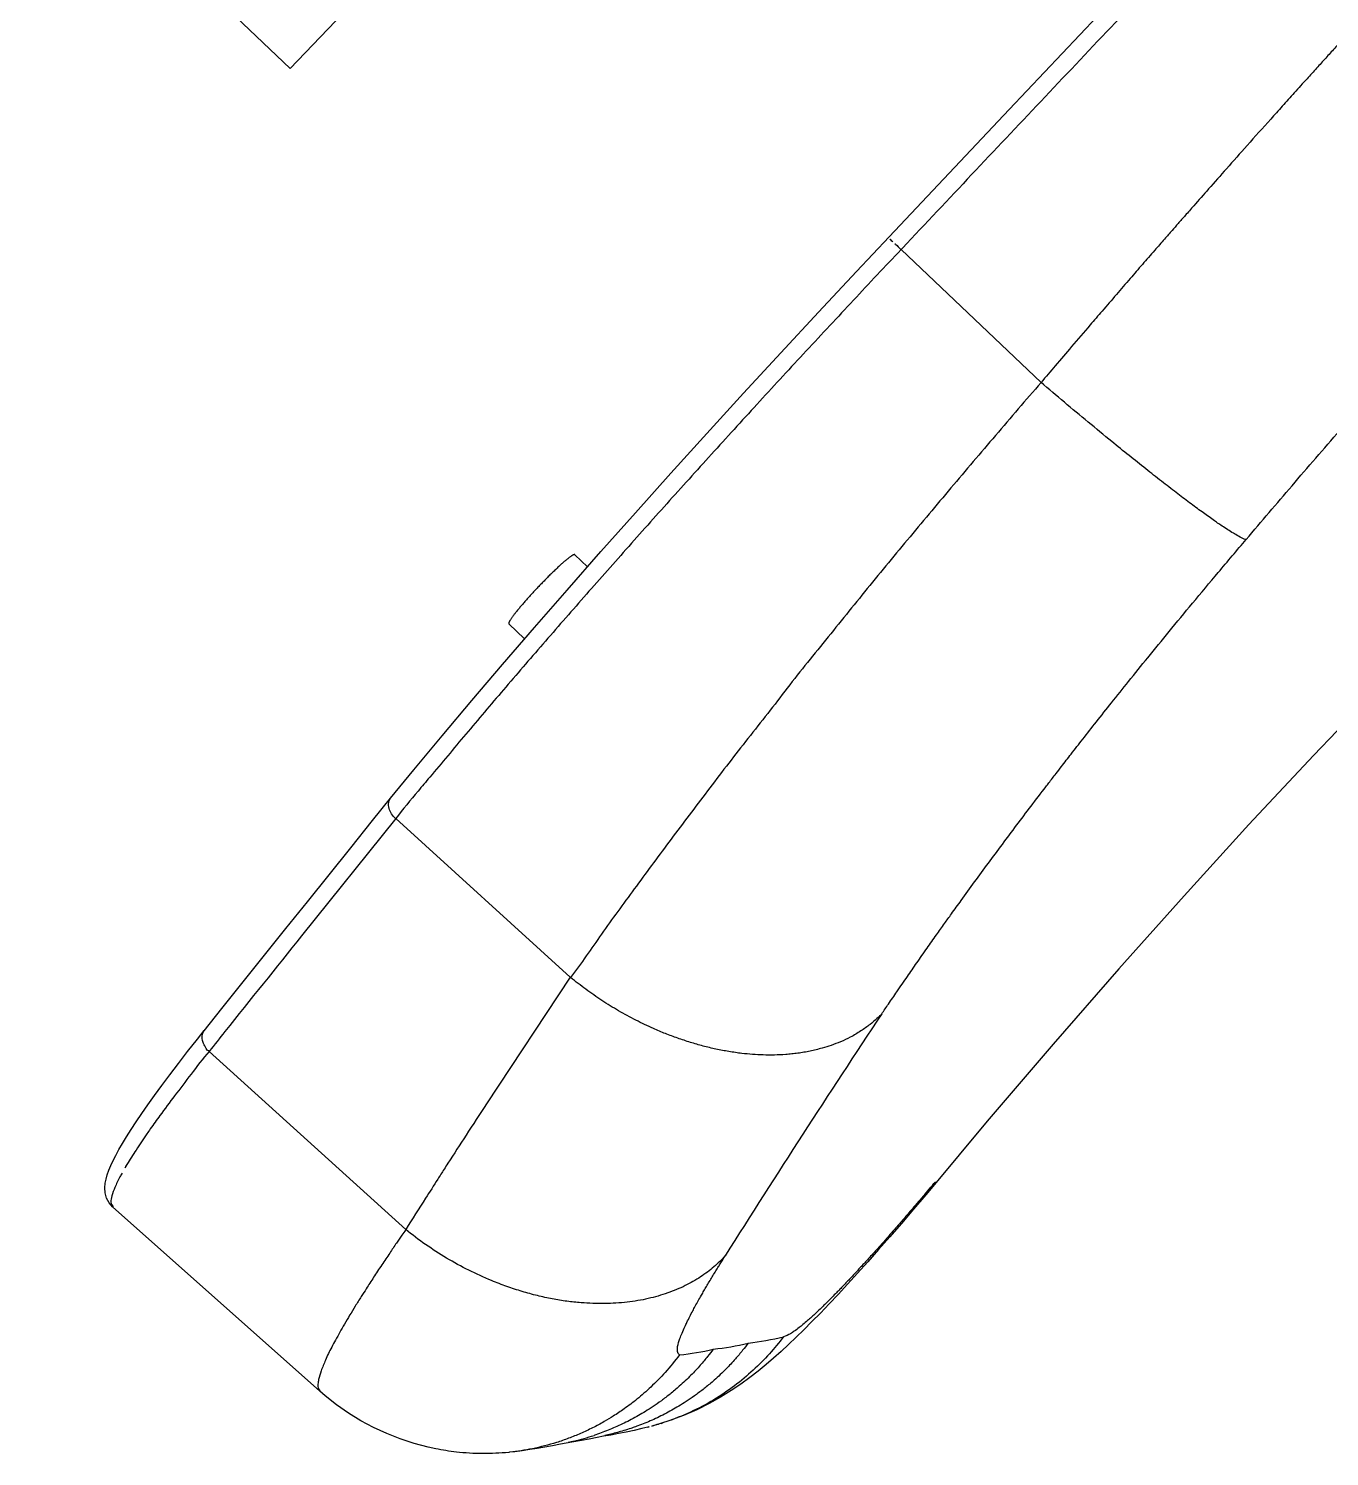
# Model space of a CAD drawing. Header units: millimetres. Extents: x 1145859089 to 1147511753, y -1047484727 to -1047247487.
# Drawn here: x 1147322644.4 to 1147322750.5, y -1047436890.4 to -1047436773.9 of the extents above; entities that cross this region are included whole.
import ezdxf
from ezdxf.xclip import XClip

# ---------------------------------------------------------------- set-up
doc = ezdxf.new("R2010")
doc.units = ezdxf.units.MM
doc.header["$LTSCALE"] = 100
doc.header["$MEASUREMENT"] = 0
doc.header["$XCLIPFRAME"] = 2
doc.layers.get('0').update_dxf_attribs({"linetype": 'CONTINUOUS'})
doc.layers.add('XREF', color=135, linetype='CONTINUOUS')
doc.layers.add('단지배치도$0$W240910', color=135, linetype='CONTINUOUS')

# ---------------------------------------------------------------- blocks, each defined once
blk = doc.blocks.new('단지배치도$0$zw$9902')
at = {"layer": '단지배치도$0$W240910', "linetype": 'ByBlock', "ltscale": 20}
for p, q in [((62393.73, -65407.9), (62514.49, -65281.25)), ((62393.73, -65407.9), (62274.96, -65294.66)), ((62452.33, -65411.26), (62462.56, -65400.43)), ((62442.56, -65421.63), (62452.33, -65411.26)), ((62439.9, -65424.46), (62442.56, -65421.63)), ((62443.53, -65422.68), (62443.49, -65422.64)), ((62443.66, -65422.54), (62443.53, -65422.68)), ((62454.94, -65433.51), (62443.53, -65422.68)), ((62436.79, -65427.78), (62439.9, -65424.46)), ((62433.72, -65431.09), (62436.79, -65427.78)), ((62430.68, -65434.39), (62433.72, -65431.09)), ((62427.69, -65437.67), (62430.68, -65434.39)), ((62424.75, -65440.92), (62427.69, -65437.67)), ((62421.87, -65444.14), (62424.75, -65440.92)), ((62419.05, -65447.31), (62421.87, -65444.14)), ((62416.31, -65450.44), (62419.05, -65447.31)), ((62416.93, -65447.56), (62417.97, -65448.55)), ((62413.63, -65453.51), (62416.31, -65450.44)), ((62411.55, -65453.2), (62412.84, -65454.43)), ((62411.04, -65456.51), (62413.63, -65453.51)), ((62408.54, -65459.45), (62411.04, -65456.51)), ((62482.32, -65458.52), (62477.14, -65463.95)), ((62406.12, -65462.32), (62408.54, -65459.45)), ((62403.81, -65465.11), (62406.12, -65462.32)), ((62477.14, -65463.95), (62471.89, -65469.57)), ((62401.9, -65467.43), (62403.81, -65465.11)), ((62400.44, -65469.25), (62401.9, -65467.43)), ((62402.33, -65469.08), (62394.65, -65478.64)), ((62398.66, -65471.46), (62400.44, -65469.25)), ((62402.33, -65469.08), (62402.29, -65469.05)), ((62416.55, -65482.02), (62402.33, -65469.08)), ((62471.89, -65469.57), (62466.6, -65475.37)), ((62396.89, -65473.66), (62398.66, -65471.46)), ((62395.13, -65475.86), (62396.89, -65473.66)), ((62393.37, -65478.05), (62395.13, -65475.86)), ((62466.6, -65475.37), (62461.28, -65481.34)), ((62391.63, -65480.23), (62393.37, -65478.05)), ((62389.89, -65482.4), (62391.63, -65480.23)), ((62416.55, -65482.02), (62409.74, -65492.34)), ((62416.55, -65482.02), (62416.59, -65482.05)), ((62461.28, -65481.34), (62455.93, -65487.47)), ((62388.16, -65484.57), (62389.89, -65482.4)), ((62386.71, -65486.39), (62388.16, -65484.57)), ((62386.16, -65487.08), (62386.72, -65486.38)), ((62384.61, -65489.06), (62385.36, -65488.09)), ((62385.36, -65488.09), (62386.16, -65487.08)), ((62387.12, -65488.07), (62387.08, -65488.03)), ((62403.14, -65502.6), (62387.12, -65488.07)), ((62455.93, -65487.47), (62450.56, -65493.77)), ((62383.92, -65489.98), (62384.61, -65489.06)), ((62383.27, -65490.84), (62383.92, -65489.98)), ((62382.67, -65491.66), (62383.27, -65490.84)), ((62381.62, -65493.14), (62382.13, -65492.43)), ((62382.13, -65492.43), (62382.67, -65491.66)), ((62380.75, -65494.45), (62381.17, -65493.82)), ((62381.17, -65493.82), (62381.62, -65493.14)), ((62450.56, -65493.77), (62445.98, -65499.25)), ((62380.05, -65495.58), (62380.38, -65495.03)), ((62380.38, -65495.03), (62380.75, -65494.45)), ((62379.51, -65496.55), (62379.76, -65496.08)), ((62379.76, -65496.08), (62380.05, -65495.58)), ((62378.94, -65497.76), (62379.1, -65497.39)), ((62379.1, -65497.39), (62379.29, -65496.98)), ((62379.29, -65496.98), (62379.51, -65496.55)), ((62378.65, -65498.83), (62378.71, -65498.48)), ((62378.71, -65498.48), (62378.81, -65498.13)), ((62378.81, -65498.13), (62378.94, -65497.76)), ((62378.62, -65499.2), (62378.65, -65498.83)), ((62378.65, -65499.61), (62378.62, -65499.2)), ((62378.76, -65500.04), (62378.65, -65499.61)), ((62445.56, -65499.76), (62444.54, -65500.95)), ((62445.98, -65499.25), (62445.56, -65499.76)), ((62378.96, -65500.43), (62378.76, -65500.04)), ((62379.24, -65500.75), (62378.96, -65500.43)), ((62396.15, -65515.78), (62379.25, -65500.76)), ((62444.54, -65500.95), (62443.56, -65502.1)), ((62443.56, -65502.1), (62442.61, -65503.19)), ((62442.61, -65503.19), (62441.7, -65504.24)), ((62441.7, -65504.24), (62440.82, -65505.23)), ((62440.82, -65505.23), (62439.98, -65506.16)), ((62439.98, -65506.16), (62439.17, -65507.05)), ((62438.39, -65507.89), (62437.66, -65508.67)), ((62439.17, -65507.05), (62438.39, -65507.89)), ((62437.66, -65508.67), (62436.95, -65509.41)), ((62436.26, -65510.11), (62435.61, -65510.77)), ((62436.95, -65509.41), (62436.26, -65510.11)), ((62434.98, -65511.39), (62434.35, -65511.98)), ((62435.61, -65510.77), (62434.98, -65511.39)), ((62433.74, -65512.54), (62433.14, -65513.08)), ((62434.35, -65511.98), (62433.74, -65512.54)), ((62432.52, -65513.62), (62431.87, -65514.15)), ((62433.14, -65513.08), (62432.52, -65513.62)), ((62431.19, -65514.67), (62430.46, -65515.2)), ((62431.87, -65514.15), (62431.19, -65514.67)), ((62396.58, -65516.16), (62396.14, -65515.78)), ((62396.15, -65515.78), (62396.15, -65515.78)), ((62429.67, -65515.74), (62428.81, -65516.27)), ((62430.46, -65515.2), (62429.67, -65515.74)), ((62397.51, -65516.89), (62396.58, -65516.16)), ((62398.48, -65517.57), (62397.51, -65516.89)), ((62427.87, -65516.8), (62426.87, -65517.3)), ((62428.81, -65516.27), (62427.87, -65516.8)), ((62399.49, -65518.19), (62398.48, -65517.57)), ((62400.53, -65518.75), (62399.49, -65518.19)), ((62424.6, -65518.21), (62423.33, -65518.6)), ((62425.78, -65517.78), (62424.6, -65518.21)), ((62426.87, -65517.3), (62425.78, -65517.78)), ((62401.6, -65519.24), (62400.53, -65518.75)), ((62402.7, -65519.68), (62401.6, -65519.24)), ((62418.74, -65519.55), (62418.1, -65519.69)), ((62419.26, -65519.46), (62418.74, -65519.55)), ((62419.87, -65519.36), (62419.26, -65519.46)), ((62419.87, -65519.29), (62419.39, -65519.4)), ((62420.49, -65519.24), (62419.87, -65519.36)), ((62421.12, -65519.12), (62420.49, -65519.24)), ((62421.76, -65518.98), (62421.12, -65519.12)), ((62422.4, -65518.83), (62421.76, -65518.98)), ((62422.89, -65518.71), (62422.4, -65518.83)), ((62403.83, -65520.05), (62402.7, -65519.68)), ((62404.97, -65520.35), (62403.83, -65520.05)), ((62405.59, -65520.49), (62404.97, -65520.35)), ((62412.05, -65520.72), (62411.64, -65520.76)), ((62412.64, -65520.64), (62412.05, -65520.72)), ((62413.25, -65520.55), (62412.64, -65520.64)), ((62413.86, -65520.46), (62413.25, -65520.55)), ((62414.48, -65520.35), (62413.86, -65520.46)), ((62415.11, -65520.23), (62414.48, -65520.35)), ((62415.75, -65520.1), (62415.11, -65520.23)), ((62416.23, -65520.03), (62415.75, -65520.1)), ((62416.84, -65519.92), (62416.23, -65520.03)), ((62416.87, -65519.85), (62416.4, -65519.96)), ((62417.47, -65519.81), (62416.84, -65519.92)), ((62418.1, -65519.69), (62417.47, -65519.81))]:
    blk.add_line(p, q, dxfattribs=at)
at = {"layer": '단지배치도$0$W240910'}
for radius in [11431.38, 11931.38]:
    blk.add_arc((57394.29, -57699.4), radius, 251.62775, 321.418131, dxfattribs=at)
at = {"layer": '단지배치도$0$W240910', "linetype": 'ByBlock', "ltscale": 20}
for centre, radius, start, end in [((65663.04, -68097.29), 4188.04, 141.29815, 141.43496), ((63237.25, -66013.48), 954.87, 146.39571, 147.80636), ((62400.6, -65509.36), 23.51, 149.1292, 151.0897), ((62256.27, -65338.63), 248.49, 319.5365, 319.8952), ((62428.23, -65488.07), 23.96, 276.8061, 283.7855), ((62423.08, -65490.26), 22.69, 276.041, 283.0926), ((62425.66, -65489.25), 23.25, 276.3171, 283.463), ((62396.57, -65515.29), 0.627, 227.6394, 229.6086), ((62418.46, -65500.71), 18.54, 286.1889, 287.3195), ((62418.57, -65501.08), 18.15, 287.3193, 288.5189), ((62412.34, -65500.74), 19.64, 283.3436, 288.2741), ((62418.23, -65499.91), 19.37, 283.9058, 284.8527), ((62418.34, -65500.3), 18.96, 284.8513, 286.1881)]:
    blk.add_arc(centre, radius, start, end, dxfattribs=at)
for points, knots in [([(62471.67, -65446.31), (62472.91, -65444.85), (62475.44, -65441.88), (62479.33, -65437.37), (62483.36, -65432.75), (62487.54, -65428.02), (62490.69, -65424.49), (62492.84, -65422.1), (62493.94, -65420.89), (62495.09, -65419.62), (62496.21, -65418.38), (62497.31, -65417.18), (62498.98, -65415.36), (62501.15, -65413), (62503.78, -65410.16), (62506.22, -65407.54), (62508.48, -65405.14), (62510.42, -65403.09), (62512.06, -65401.36), (62513.42, -65399.93), (62514.73, -65398.56), (62516.07, -65397.17), (62517.66, -65395.52), (62519.54, -65393.58), (62521.76, -65391.3), (62524.18, -65388.83), (62526.82, -65386.16), (62529.76, -65383.19), (62533.04, -65379.92), (62535.63, -65377.37), (62537.32, -65375.71), (62538.02, -65375.02), (62538.69, -65374.36), (62539.36, -65373.71), (62541.2, -65371.91), (62544.18, -65369.02), (62548.29, -65365.09), (62552.29, -65361.29), (62556.16, -65357.65), (62558.71, -65355.29), (62559.97, -65354.13)], [0, 0, 0, 0, 5.754772, 11.701837, 17.842698, 24.178414, 30.614069, 32.056733, 33.806246, 35.517577, 37.190653, 38.825407, 40.421773, 44.579899, 48.450932, 52.033955, 55.328249, 58.333272, 60.491174, 62.470126, 64.282682, 66.177217, 68.248546, 71.140295, 74.317893, 77.780853, 81.528517, 85.560038, 90.32131, 95.423109, 96.473352, 97.420829, 98.363515, 99.30141, 100.234513, 106.0602, 111.773038, 117.287196, 122.603733, 127.723968, 127.723968, 127.723968, 127.723968]), ([(62487.14, -65376.62), (62484.02, -65379.89), (62477.08, -65387.18), (62466.34, -65398.5), (62454.96, -65410.54), (62447.4, -65418.55), (62443.66, -65422.54)], [0, 0, 0, 0, 13.559927, 30.196917, 46.820771, 63.243119, 63.243119, 63.243119, 63.243119]), ([(62499.5, -65384.15), (62498.16, -65385.5), (62496.72, -65387.05), (62495.12, -65388.74), (62494.68, -65389.2), (62494.24, -65389.67), (62493.75, -65390.18), (62493.19, -65390.77), (62492.49, -65391.52), (62491.7, -65392.36), (62490.79, -65393.34), (62489.79, -65394.4), (62488.85, -65395.41), (62488.12, -65396.19), (62487.65, -65396.7), (62487.28, -65397.1), (62486.92, -65397.49), (62486.55, -65397.89), (62486.18, -65398.29), (62484.91, -65399.66), (62482.72, -65402.04), (62480.41, -65404.56), (62478.88, -65406.25), (62478.14, -65407.06), (62477.39, -65407.89), (62476.54, -65408.83), (62475.6, -65409.87), (62474.62, -65410.97), (62473.33, -65412.4), (62471.81, -65414.1), (62470.13, -65416), (62468.68, -65417.64), (62467.56, -65418.91), (62466.73, -65419.85), (62466.14, -65420.52), (62465.58, -65421.16), (62464.94, -65421.89), (62464.14, -65422.81), (62463.2, -65423.88), (62462.16, -65425.09), (62461.07, -65426.35), (62459.98, -65427.62), (62458.76, -65429.03), (62457.49, -65430.52), (62456.16, -65432.08), (62455.32, -65433.06), (62454.94, -65433.51)], [0, 0, 0, 0, 5.705615, 6.344775, 6.983953, 7.623147, 8.262356, 9.113533, 10.0558, 11.340705, 12.590566, 14.051792, 15.724267, 16.725511, 17.260787, 17.797878, 18.338146, 18.881592, 19.428213, 19.978007, 24.464145, 29.149909, 30.229139, 31.318359, 32.417556, 33.586447, 35.134392, 36.612216, 38.019979, 40.90396, 43.441354, 45.632794, 47.478854, 48.517933, 49.40386, 50.150831, 51.072437, 52.297142, 53.824649, 55.341491, 57.071477, 58.845043, 60.34303, 62.669323, 64.724559, 66.50918, 66.50918, 66.50918, 66.50918]), ([(62443.53, -65422.68), (62442.21, -65424.03), (62439.66, -65426.81), (62435.8, -65430.92), (62432.02, -65435.02), (62428.31, -65439.1), (62424.67, -65443.12), (62422.28, -65445.8), (62421.1, -65447.13)], [0, 0, 0, 0, 5.672981, 11.312687, 16.901235, 22.420913, 27.854237, 33.184005, 33.184005, 33.184005, 33.184005]), ([(62443.49, -65422.64), (62443.36, -65422.52), (62443.16, -65422.3), (62442.93, -65422.11), (62442.85, -65422.04)], [0, 0, 0, 0, 0.5538357, 0.8826929, 0.8826929, 0.8826929, 0.8826929]), ([(62454.94, -65433.51), (62453.7, -65434.95), (62451.24, -65437.81), (62447.6, -65442.09), (62444.05, -65446.34), (62440.56, -65450.57), (62437.18, -65454.78), (62434.91, -65457.55), (62433.84, -65458.96)], [0, 0, 0, 0, 5.688722, 11.312095, 16.858168, 22.332252, 27.734995, 33.06058, 33.06058, 33.06058, 33.06058]), ([(62471.67, -65446.31), (62471.44, -65446.3), (62471.09, -65446.07), (62470.6, -65445.8), (62470.16, -65445.52), (62469.61, -65445.17), (62468.91, -65444.68), (62468.03, -65444.05), (62467.02, -65443.3), (62465.92, -65442.47), (62464.73, -65441.55), (62463.45, -65440.54), (62462.1, -65439.46), (62460.53, -65438.19), (62458.77, -65436.74), (62456.85, -65435.13), (62455.57, -65434.05), (62454.94, -65433.51)], [0, 0, 0, 0, 0.695262, 1.168915, 1.699821, 2.257163, 3.127181, 4.252583, 5.513901, 6.8886, 8.399775, 10.033866, 11.770631, 13.586725, 16.08687, 18.61678, 21.108448, 21.108448, 21.108448, 21.108448]), ([(62421.1, -65447.13), (62419.95, -65448.43), (62417.68, -65451), (62414.35, -65454.81), (62411.14, -65458.54), (62408.07, -65462.15), (62405.77, -65464.92), (62404.47, -65466.46), (62404.15, -65466.84)], [0, 0, 0, 0, 5.208402, 10.279964, 15.198669, 19.949005, 24.516025, 25.995102, 25.995102, 25.995102, 25.995102]), ([(62441.96, -65485), (62442.14, -65484.74), (62442.55, -65484.14), (62443.24, -65483.12), (62444.01, -65482.01), (62444.83, -65480.82), (62445.62, -65479.69), (62446.38, -65478.62), (62447.04, -65477.69), (62447.71, -65476.75), (62448.53, -65475.62), (62449.53, -65474.24), (62450.65, -65472.72), (62451.79, -65471.18), (62452.95, -65469.62), (62454.13, -65468.06), (62455.01, -65466.91), (62455.69, -65466.02), (62456.11, -65465.47), (62456.72, -65464.69), (62457.45, -65463.75), (62458.39, -65462.54), (62459.49, -65461.14), (62460.73, -65459.57), (62462.13, -65457.83), (62463.69, -65455.89), (62465.43, -65453.76), (62467.34, -65451.45), (62469.44, -65448.94), (62470.91, -65447.2), (62471.67, -65446.31)], [0, 0, 0, 0, 0.9539, 2.177066, 3.682025, 5.030199, 6.500786, 7.819538, 8.962422, 9.921925, 11.293688, 13.152378, 15.040774, 16.956277, 18.896107, 20.857479, 22.837775, 23.235834, 24.203105, 24.922218, 26.214935, 27.755003, 29.545652, 31.534234, 33.768249, 36.25294, 38.994709, 42.000274, 45.273535, 48.807837, 48.807837, 48.807837, 48.807837]), ([(62416.93, -65447.56), (62416.92, -65447.55), (62416.91, -65447.55), (62416.88, -65447.55), (62416.85, -65447.56), (62416.81, -65447.57), (62416.77, -65447.59), (62416.72, -65447.63), (62416.66, -65447.66), (62416.59, -65447.71), (62416.52, -65447.76), (62416.44, -65447.82), (62416.36, -65447.89), (62416.27, -65447.96), (62416.17, -65448.04), (62416.07, -65448.13), (62415.96, -65448.22), (62415.85, -65448.32), (62415.74, -65448.42), (62415.62, -65448.53), (62415.49, -65448.65), (62415.37, -65448.77), (62415.24, -65448.89), (62415.11, -65449.02), (62414.97, -65449.15), (62414.83, -65449.28), (62414.7, -65449.42), (62414.56, -65449.56), (62414.42, -65449.71), (62414.27, -65449.85), (62414.13, -65450), (62414.04, -65450.1), (62413.99, -65450.14)], [0, 0, 0, 0, 0.018595, 0.042489, 0.074438, 0.115543, 0.166178, 0.226548, 0.296666, 0.376438, 0.465706, 0.564275, 0.671921, 0.788389, 0.913368, 1.046544, 1.187607, 1.336121, 1.491665, 1.653789, 1.822233, 1.996466, 2.176002, 2.360243, 2.548807, 2.741284, 2.937034, 3.135518, 3.336037, 3.538326, 3.741804, 3.945898, 3.945898, 3.945898, 3.945898]), ([(62413.99, -65450.14), (62413.94, -65450.19), (62413.85, -65450.29), (62413.71, -65450.44), (62413.57, -65450.59), (62413.44, -65450.74), (62413.3, -65450.88), (62413.17, -65451.03), (62413.05, -65451.17), (62412.92, -65451.31), (62412.8, -65451.45), (62412.68, -65451.58), (62412.57, -65451.72), (62412.46, -65451.85), (62412.36, -65451.97), (62412.26, -65452.09), (62412.16, -65452.21), (62412.08, -65452.32), (62411.99, -65452.42), (62411.92, -65452.52), (62411.85, -65452.61), (62411.79, -65452.7), (62411.73, -65452.78), (62411.68, -65452.86), (62411.64, -65452.92), (62411.61, -65452.99), (62411.58, -65453.04), (62411.56, -65453.09), (62411.54, -65453.12), (62411.54, -65453.16), (62411.54, -65453.18), (62411.54, -65453.2), (62411.55, -65453.2)], [0, 0, 0, 0, 0.203958, 0.407395, 0.609699, 0.810253, 1.008762, 1.204521, 1.396997, 1.585551, 1.769785, 1.949321, 2.123557, 2.292001, 2.454121, 2.609672, 2.758197, 2.899258, 3.032409, 3.15738, 3.273874, 3.381546, 3.480124, 3.569391, 3.649163, 3.719298, 3.779707, 3.830383, 3.871518, 3.903477, 3.927367, 3.945899, 3.945899, 3.945899, 3.945899]), ([(62433.84, -65458.96), (62432.8, -65460.35), (62430.65, -65463.01), (62427.58, -65467.04), (62424.62, -65470.96), (62421.81, -65474.77), (62419.12, -65478.44), (62417.46, -65480.89), (62416.59, -65482.05)], [0, 0, 0, 0, 5.199703, 10.275857, 15.197258, 19.937961, 24.482292, 28.822404, 28.822404, 28.822404, 28.822404]), ([(62402.29, -65469.05), (62402.18, -65468.94), (62401.97, -65468.7), (62401.76, -65468.26), (62401.71, -65467.8), (62401.83, -65467.53), (62401.9, -65467.43)], [0, 0, 0, 0, 0.456783, 0.949847, 1.43795, 1.80175, 1.80175, 1.80175, 1.80175]), ([(62441.96, -65485), (62441.84, -65485.14), (62441.52, -65485.44), (62440.96, -65485.92), (62440.24, -65486.43), (62439.43, -65486.9), (62438.62, -65487.29), (62437.85, -65487.58), (62437.18, -65487.79), (62436.6, -65487.94), (62436.11, -65488.05), (62435.61, -65488.15), (62435.11, -65488.22), (62434.62, -65488.28), (62433.68, -65488.37), (62432.32, -65488.39), (62430.77, -65488.28), (62429.49, -65488.09), (62428.43, -65487.89), (62427.38, -65487.64), (62426.35, -65487.34), (62425.32, -65487), (62424.32, -65486.63), (62423.18, -65486.15), (62421.9, -65485.54), (62420.49, -65484.77), (62419.13, -65483.93), (62417.83, -65483.02), (62417, -65482.38), (62416.59, -65482.05)], [0, 0, 0, 0, 0.562676, 1.295806, 2.217026, 3.211228, 4.089922, 4.917517, 5.685894, 6.194832, 6.702391, 7.207913, 7.710726, 8.210149, 8.7055, 10.546657, 12.28319, 13.351725, 14.427773, 15.507835, 16.588321, 17.665613, 18.736118, 19.796335, 21.38726, 22.991125, 24.594943, 26.18564, 27.751085, 27.751085, 27.751085, 27.751085]), ([(62387.08, -65488.03), (62386.95, -65488), (62386.82, -65487.7), (62386.56, -65487.29), (62386.5, -65486.77), (62386.65, -65486.47), (62386.71, -65486.39)], [0, 0, 0, 0, 0.401029, 0.836448, 1.505124, 1.826981, 1.826981, 1.826981, 1.826981]), ([(62387.12, -65488.07), (62386.58, -65488.65), (62385.69, -65489.9), (62384.33, -65491.63), (62383.23, -65493.12), (62382.58, -65494.03), (62382.32, -65494.4)], [0, 0, 0, 0, 2.386072, 4.590862, 6.60416, 7.947382, 7.947382, 7.947382, 7.947382]), ([(62409.74, -65492.34), (62409.17, -65493.19), (62408.13, -65494.81), (62406.97, -65496.6), (62406.2, -65497.79), (62405.6, -65498.74), (62404.55, -65500.38), (62403.68, -65501.75), (62403.14, -65502.6)], [0, 0, 0, 0, 3.07095, 5.795561, 6.370968, 7.335928, 9.171744, 12.201179, 12.201179, 12.201179, 12.201179]), ([(62382.32, -65494.4), (62382.23, -65494.53), (62381.83, -65495.09), (62381.19, -65496.05), (62380.66, -65496.9), (62380.42, -65497.29)], [0, 0, 0, 0, 0.46951, 2.073771, 3.463146, 3.463146, 3.463146, 3.463146]), ([(62380.02, -65497.99), (62379.96, -65498.1), (62379.75, -65498.48), (62379.44, -65499.1), (62379.21, -65499.78), (62379.05, -65500.34), (62379.2, -65500.65), (62379.3, -65500.75)], [0, 0, 0, 0, 0.365374, 1.313428, 2.041905, 2.562596, 2.986015, 2.986015, 2.986015, 2.986015]), ([(62446.33, -65498.7), (62446.25, -65498.85), (62446.15, -65499.04), (62446.02, -65499.2), (62446, -65499.23)], [0, 0, 0, 0, 0.5118561, 0.6230012, 0.6230012, 0.6230012, 0.6230012]), ([(62445.32, -65499.89), (62444.99, -65500.28), (62444.55, -65500.79), (62444.02, -65501.41), (62443.71, -65501.77), (62443.37, -65502.16), (62442.96, -65502.63), (62442.47, -65503.18), (62441.99, -65503.73), (62441.53, -65504.24), (62441.15, -65504.67), (62440.8, -65505.05), (62440.5, -65505.38), (62440.14, -65505.77), (62439.78, -65506.16), (62439.41, -65506.56), (62439.11, -65506.87), (62438.82, -65507.18), (62438.54, -65507.47), (62438.12, -65507.9), (62437.59, -65508.44), (62436.99, -65509.03), (62436.53, -65509.46), (62436.2, -65509.77), (62435.88, -65510.05), (62435.56, -65510.33), (62435.19, -65510.62), (62434.86, -65510.87), (62434.44, -65511.15), (62434.14, -65511.29), (62433.94, -65511.34)], [0, 0, 0, 0, 1.517675, 2.038852, 2.441445, 2.959771, 3.588533, 4.320677, 5.147241, 5.794318, 6.370235, 6.878711, 7.323233, 7.706986, 8.481811, 8.920546, 9.348917, 9.76681, 10.174088, 10.570583, 11.574554, 12.46404, 13.08503, 13.450095, 13.836246, 14.345516, 14.728269, 15.243923, 15.608358, 16.226218, 16.226218, 16.226218, 16.226218]), ([(62403.14, -65502.6), (62403.05, -65502.77), (62402.77, -65503.12), (62402.35, -65503.76), (62401.8, -65504.57), (62401.29, -65505.33), (62400.85, -65505.99), (62400.43, -65506.64), (62399.99, -65507.33), (62399.49, -65508.11), (62399.03, -65508.84), (62398.58, -65509.58), (62398.16, -65510.29), (62397.77, -65510.96), (62397.44, -65511.6), (62397.2, -65512), (62397.11, -65512.2)], [0, 0, 0, 0, 0.5631, 1.341968, 2.32173, 3.48176, 4.10597, 4.693085, 5.805903, 6.554317, 7.483776, 8.361123, 9.185869, 9.957937, 10.677446, 11.344491, 11.344491, 11.344491, 11.344491]), ([(62429.19, -65504.74), (62428.9, -65505.06), (62428.27, -65505.68), (62427.17, -65506.5), (62425.91, -65507.22), (62424.48, -65507.81), (62422.89, -65508.27), (62421.17, -65508.56), (62419.34, -65508.67), (62417.69, -65508.61), (62416.27, -65508.46), (62415.08, -65508.26), (62413.86, -65508), (62412.63, -65507.66), (62411.38, -65507.25), (62409.92, -65506.69), (62408.27, -65505.94), (62406.47, -65504.95), (62404.75, -65503.84), (62403.67, -65503.03), (62403.14, -65502.6)], [0, 0, 0, 0, 1.286235, 2.649868, 4.099922, 5.644065, 7.287244, 9.030497, 10.870034, 12.796764, 13.95826, 15.163585, 16.409342, 17.691226, 19.004086, 20.342032, 22.381471, 24.439462, 26.492214, 28.516025, 28.516025, 28.516025, 28.516025]), ([(62425.46, -65512.82), (62425.26, -65512.72), (62425.28, -65512.09), (62425.47, -65511.56), (62425.68, -65511.01), (62425.88, -65510.58), (62426.09, -65510.13), (62426.3, -65509.7), (62426.53, -65509.26), (62426.76, -65508.84), (62426.99, -65508.41), (62427.23, -65508), (62427.46, -65507.6), (62427.67, -65507.23), (62427.9, -65506.85), (62428.13, -65506.46), (62428.36, -65506.08), (62428.58, -65505.72), (62428.86, -65505.28), (62429.06, -65504.96), (62429.19, -65504.74)], [0, 0, 0, 0, 0.685394, 1.381827, 1.856629, 2.42532, 2.802823, 3.362447, 3.856584, 4.286603, 4.783221, 5.319702, 5.730847, 6.157956, 6.600644, 7.058432, 7.525143, 7.94474, 8.313067, 9.080237, 9.080237, 9.080237, 9.080237]), ([(62433.94, -65511.34), (62433.58, -65511.82), (62432.8, -65512.77), (62431.47, -65514.12), (62429.95, -65515.38), (62428.25, -65516.53), (62426.37, -65517.53), (62425.03, -65518.06), (62424.34, -65518.29)], [0, 0, 0, 0, 1.800659, 3.689631, 5.662945, 7.715642, 9.841463, 12.032314, 12.032314, 12.032314, 12.032314]), ([(62397.11, -65512.2), (62396.9, -65512.53), (62396.64, -65513.19), (62396.26, -65514.06), (62396.05, -65514.72), (62395.98, -65515.21), (62395.97, -65515.55), (62396.1, -65515.71), (62396.15, -65515.75)], [0, 0, 0, 0, 1.162893, 2.116539, 2.856664, 3.223077, 3.614803, 3.80904, 3.80904, 3.80904, 3.80904]), ([(62428.21, -65512.36), (62428.07, -65512.56), (62427.72, -65513), (62427.13, -65513.72), (62426.36, -65514.54), (62425.54, -65515.32), (62424.72, -65516.01), (62424.01, -65516.55), (62423.33, -65517.03), (62422.71, -65517.43), (62422.12, -65517.78), (62421.54, -65518.1), (62420.96, -65518.39), (62420.37, -65518.66), (62419.79, -65518.91), (62419.22, -65519.14), (62418.79, -65519.29), (62418.55, -65519.37), (62418.5, -65519.39)], [0, 0, 0, 0, 0.748358, 1.676877, 2.794653, 4.111155, 5.086208, 5.987602, 6.811189, 7.553605, 8.212182, 8.877207, 9.531608, 10.174822, 10.806342, 11.425713, 12.032525, 12.180674, 12.180674, 12.180674, 12.180674]), ([(62431.07, -65511.86), (62430.92, -65512.06), (62430.58, -65512.5), (62429.98, -65513.21), (62429.22, -65514.03), (62428.39, -65514.81), (62427.58, -65515.5), (62426.87, -65516.04), (62426.19, -65516.51), (62425.57, -65516.91), (62424.97, -65517.26), (62424.4, -65517.58), (62423.81, -65517.88), (62423.23, -65518.15), (62422.65, -65518.39), (62422.14, -65518.59), (62421.81, -65518.71), (62421.69, -65518.75)], [0, 0, 0, 0, 0.7459, 1.672649, 2.789358, 4.105524, 5.076075, 5.974578, 6.796971, 7.539952, 8.200892, 8.865157, 9.518786, 10.161219, 10.791951, 11.410526, 11.815962, 11.815962, 11.815962, 11.815962]), ([(62425.46, -65512.82), (62425.1, -65513.31), (62424.35, -65514.23), (62423.18, -65515.42), (62422.06, -65516.41), (62421.03, -65517.19), (62420.13, -65517.79), (62419.42, -65518.21), (62418.86, -65518.53), (62418.38, -65518.78), (62417.89, -65519.01), (62417.4, -65519.23), (62416.91, -65519.44), (62416.42, -65519.63), (62415.93, -65519.81), (62414.96, -65520.13), (62413.53, -65520.49), (62412.25, -65520.7), (62411.64, -65520.76)], [0, 0, 0, 0, 1.839069, 3.521801, 5.022402, 6.320273, 7.400269, 8.251887, 8.796935, 9.339019, 9.877871, 10.413238, 10.944882, 11.47258, 11.99612, 12.515308, 14.544217, 16.3939, 16.3939, 16.3939, 16.3939]), ([(62421.69, -65518.75), (62421.62, -65518.78), (62421.37, -65518.86), (62420.77, -65519.05), (62420.23, -65519.2), (62419.87, -65519.29)], [0, 0, 0, 0, 0.200592, 0.793677, 1.890514, 1.890514, 1.890514, 1.890514]), ([(62411.64, -65520.76), (62411.61, -65520.77), (62411.22, -65520.81), (62410.48, -65520.86), (62409.41, -65520.89), (62408.34, -65520.85), (62407.06, -65520.74), (62406.14, -65520.6), (62405.59, -65520.48)], [0, 0, 0, 0, 0.097186, 1.168118, 2.239332, 3.309649, 4.377852, 6.085563, 6.085563, 6.085563, 6.085563])]:
    blk.add_open_spline(points, degree=3, knots=knots, dxfattribs=at)
for points in [[(62442.85, -65422.04), (62442.72, -65421.93), (62442.4, -65421.62), (62442.56, -65421.63)], [(62404.15, -65466.84), (62403.53, -65467.58), (62402.92, -65468.32), (62402.33, -65469.08)], [(62388.4, -65486.45), (62387.98, -65486.99), (62387.55, -65487.53), (62387.12, -65488.07)]]:
    blk.add_open_spline(points, degree=3, dxfattribs=at)
blk = doc.blocks.new('단지배치도')
blk.add_blockref('단지배치도$0$zw$9902', (141034.19, 142437.16))

msp = doc.modelspace()

# ---------------------------------------------------------------- block references
at = {"layer": 'XREF'}
ref = msp.add_blockref('단지배치도', (1147119237.834579, -1047513806.462535), dxfattribs=at)
XClip(ref).set_block_clipping_path([(72982.4064819524, 34919.7593965298), (360382.4067475507, 255319.7593436697)])

doc.saveas('drawing.dxf')
